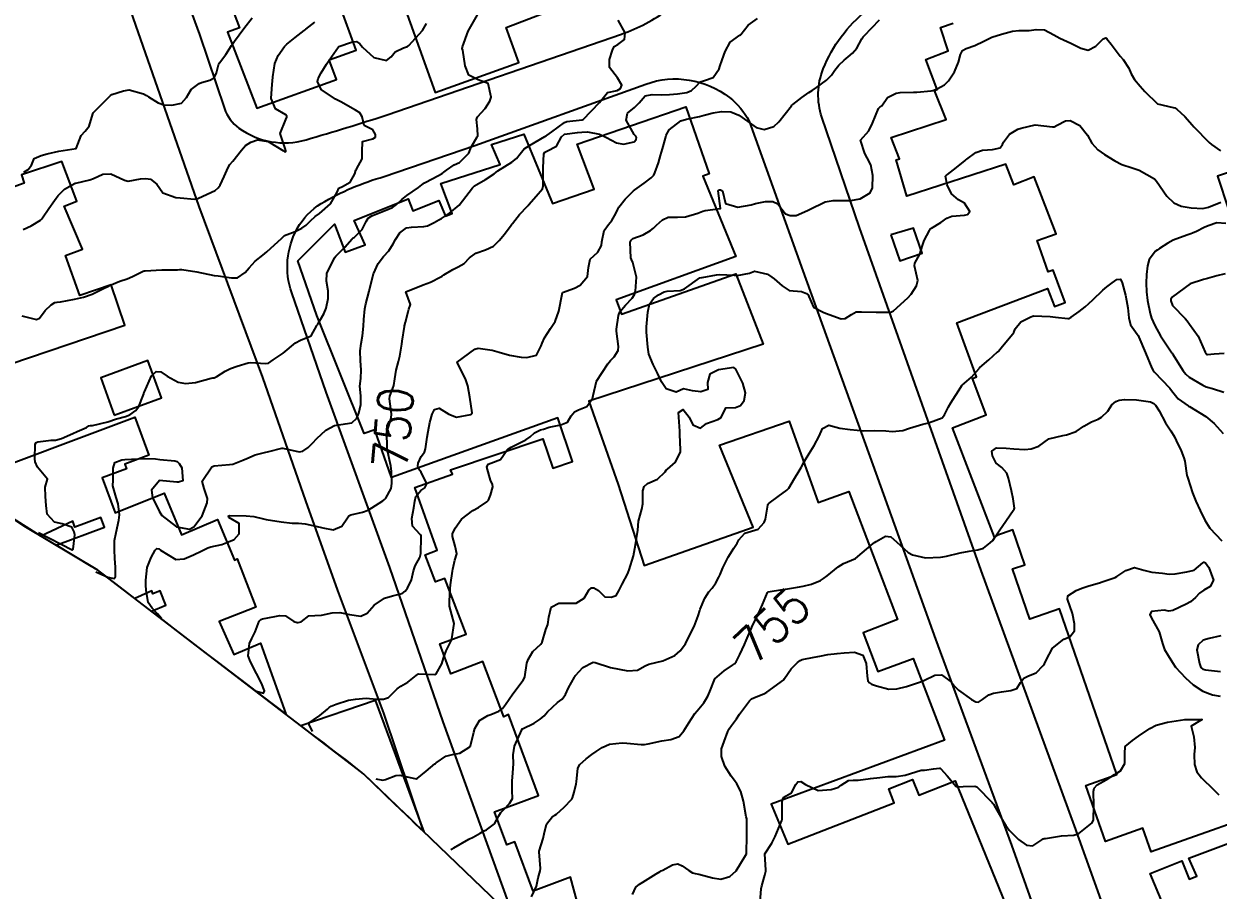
# Model space of a CAD drawing. Header units: metres. Extents: x 298520 to 308411, y 7433745 to 7450750.
# Drawn here: x 303665.5 to 303802.6, y 7440043.9 to 7440143.3 of the extents above; entities that cross this region are included whole.
import ezdxf
from ezdxf.enums import TextEntityAlignment as Align

# ---------------------------------------------------------------- set-up
doc = ezdxf.new("R2010")
doc.units = ezdxf.units.M
doc.header["$LTSCALE"] = 10
for name, color, linetype in [('Area', 45, 'Continuous'), ('Cotas', 45, 'Continuous'), ('Curvas de Nivel 1m', 11, 'Continuous'), ('Curvas de Nivel 5m', 15, 'Continuous'), ('Edificações', 30, 'Continuous'), ('Vias Primárias', 230, 'Continuous')]:
    doc.layers.add(name, color=color, linetype=linetype)
doc.styles.add('Style-STANDARD', font='STANDARD.shx')

msp = doc.modelspace()

# ---------------------------------------------------------------- linework, layer by layer
at = {"layer": 'Area'}
msp.add_polyline3d([(303721.03, 7440041.38, 755.01), (303705.44, 7440056.32, 752.7), (303704.31, 7440057.42, 752.53), (303673.99, 7440080.63, 754.35), (303665.55, 7440085.68, 753.16), (303655.43, 7440092.44, 754.79)], dxfattribs=at)
at = {"layer": 'Curvas de Nivel 1m', "flags": 128}
for points, elevation in [([(303667.2, 7440084.94), (303671.05, 7440082.96), (303671.07, 7440082.95), (303671.09, 7440082.96), (303671.18, 7440083.02), (303671.35, 7440084.67), (303671.29, 7440085.02), (303671.01, 7440085.57), (303669.9, 7440085.93), (303669.01, 7440086.14), (303668.17, 7440087.06), (303668.05, 7440088.05), (303667.99, 7440089.06), (303667.96, 7440090.16), (303668.23, 7440091.06), (303667.09, 7440092.44), (303666.82, 7440093.07), (303666.77, 7440093.41), (303666.81, 7440095.07), (303666.92, 7440095.27), (303667.13, 7440095.35), (303668.64, 7440095.54), (303669.13, 7440095.54), (303669.81, 7440095.72), (303671.14, 7440096.32), (303671.63, 7440096.52), (303672.68, 7440097), (303672.97, 7440097.18), (303673.15, 7440097.22), (303673.39, 7440097.24), (303675.15, 7440097.63), (303676.14, 7440097.97), (303677.16, 7440098.26), (303677.66, 7440098.44), (303678.37, 7440098.94), (303678.69, 7440099.41), (303679.19, 7440100.67), (303679.26, 7440100.86), (303679.29, 7440100.93), (303679.35, 7440101.08), (303680.16, 7440102.92), (303680.7, 7440103.43), (303681.22, 7440103.37), (303681.96, 7440102.89), (303683.21, 7440102.21), (303684.05, 7440102.03), (303685.21, 7440102.14), (303687.02, 7440102.64), (303687.21, 7440102.68), (303687.35, 7440102.69), (303687.65, 7440102.83), (303688.6, 7440103.44), (303689.23, 7440103.77), (303689.99, 7440104.04), (303691.24, 7440104.42), (303691.57, 7440104.45), (303693.24, 7440104.32), (303693.6, 7440104.39), (303694.12, 7440104.75), (303694.8, 7440105.2), (303695.25, 7440105.51), (303696.7, 7440106.72), (303697.27, 7440107), (303698.47, 7440107.5), (303699.13, 7440108.69), (303699.19, 7440108.79), (303699.29, 7440108.93), (303699.94, 7440110.05), (303700.2, 7440110.68), (303700.45, 7440111.8), (303700.45, 7440112.67), (303700.24, 7440113.79), (303700.28, 7440114.68), (303701.16, 7440116.45), (303701.32, 7440116.66), (303701.38, 7440116.73), (303702.34, 7440117.7), (303703.18, 7440118.64), (303703.3, 7440118.74), (303703.41, 7440118.81), (303704.34, 7440119.71), (303704.81, 7440120.63), (303705.03, 7440121.03), (303705.44, 7440121.3), (303706.59, 7440121.75), (303707.45, 7440122.08), (303707.8, 7440122.23), (303708.27, 7440122.58), (303708.87, 7440123.16), (303709.46, 7440123.6), (303710.81, 7440124.55), (303711.17, 7440124.85), (303711.48, 7440125.08), (303712.44, 7440125.58), (303713.5, 7440126.15), (303713.72, 7440126.29), (303714.02, 7440126.51), (303714.89, 7440127.12), (303715.51, 7440127.42), (303716.59, 7440128.48), (303716.85, 7440129.16), (303717.55, 7440130.35), (303717.6, 7440130.42), (303717.61, 7440130.47), (303717.56, 7440131.28), (303717.45, 7440132.35), (303717.48, 7440132.47), (303717.57, 7440132.64), (303718.45, 7440133.6), (303719, 7440134.46), (303719.15, 7440134.91), (303718.79, 7440136.46), (303717.63, 7440136.87), (303716.56, 7440137.41), (303716.17, 7440138.49), (303715.88, 7440140.29), (303715.83, 7440140.5), (303715.85, 7440140.67), (303716.51, 7440142.49), (303717.57, 7440144.33)], 748), ([(303665.29, 7440109.81), (303666.96, 7440109.4), (303667.29, 7440109.55), (303667.95, 7440110.42), (303668.63, 7440111.06), (303669.05, 7440111.32), (303669.32, 7440111.39), (303669.7, 7440111.43), (303671.32, 7440111.73), (303672.37, 7440111.96), (303673.33, 7440112.3), (303674.74, 7440112.98), (303675.13, 7440113.18), (303675.34, 7440113.28), (303676.53, 7440113.78), (303677.35, 7440114.07), (303677.98, 7440114.32), (303679.21, 7440114.93), (303679.31, 7440114.98), (303679.36, 7440114.99), (303679.42, 7440114.99), (303681.36, 7440115.1), (303683.15, 7440115.1), (303683.37, 7440115.11), (303683.62, 7440115.13), (303685.36, 7440114.85), (303687.36, 7440114.45), (303687.79, 7440114.39), (303689.35, 7440114.15), (303690.01, 7440114.15), (303690.9, 7440114.79), (303691.37, 7440115.33), (303692.07, 7440116.08), (303692.92, 7440116.76), (303693.18, 7440116.96), (303693.39, 7440117.14), (303695.12, 7440118.73), (303695.26, 7440118.88), (303695.41, 7440119.01), (303696.64, 7440119.5), (303697.42, 7440119.85), (303697.9, 7440120.23), (303698.39, 7440120.7), (303698.95, 7440121.19), (303699.44, 7440121.56), (303700.71, 7440122.67), (303701.47, 7440124), (303701.67, 7440124.46), (303702.09, 7440124.65), (303702.97, 7440125.16), (303703.5, 7440126.12), (303703.61, 7440126.53), (303703.67, 7440126.64), (303704.33, 7440127.82), (303704.34, 7440128.63), (303704.37, 7440129.8), (303705.55, 7440130.12), (303705.85, 7440130.31), (303705.88, 7440130.61), (303705.56, 7440131.16), (303704.56, 7440131.63), (303704.34, 7440132.63), (303704.06, 7440133.11), (303703.58, 7440133.41), (303701.88, 7440134.37), (303701.59, 7440134.53), (303701.5, 7440134.57), (303701.27, 7440134.66), (303699.61, 7440135.79), (303699.19, 7440136.69), (303699.27, 7440137.05), (303699.63, 7440137.69), (303700.24, 7440138.68), (303700.8, 7440139.52), (303701.62, 7440140.66), (303701.67, 7440140.7), (303703.1, 7440141.23), (303703.68, 7440141.29), (303704.07, 7440141.03), (303704.38, 7440140.63), (303705.66, 7440139.46), (303707.13, 7440139.12), (303707.66, 7440139.52), (303708.13, 7440140.12), (303709.08, 7440140.58), (303709.53, 7440140.72), (303709.68, 7440140.82), (303711.24, 7440142.55), (303711.7, 7440143.34)], 747), ([(303665.41, 7440119.71), (303666.35, 7440120.15), (303667.43, 7440120.78), (303667.57, 7440120.93), (303667.66, 7440121.07), (303668.38, 7440122.12), (303669.02, 7440123.05), (303669.2, 7440123.31), (303669.46, 7440123.63), (303670.18, 7440124.33), (303671.39, 7440125.02), (303671.48, 7440125.05), (303673.08, 7440125.41), (303673.49, 7440125.56), (303674.56, 7440126.05), (303675.49, 7440126.12), (303677.07, 7440125.38), (303677.49, 7440125.27), (303678.88, 7440125.54), (303679.49, 7440125.58), (303680.04, 7440125.48), (303680.76, 7440124.91), (303681.47, 7440123.92), (303682.94, 7440123.4), (303683.46, 7440123.35), (303685.11, 7440123.2), (303685.46, 7440123.28), (303686.54, 7440123.77), (303687.47, 7440124.2), (303687.81, 7440124.49), (303688.03, 7440124.82), (303688.51, 7440125.8), (303688.96, 7440126.82), (303689.16, 7440127.16), (303689.51, 7440127.56), (303690.49, 7440128.8), (303690.96, 7440129.36), (303691.54, 7440129.75), (303692.32, 7440129.99), (303693.54, 7440129.82), (303695.32, 7440128.73), (303695.44, 7440128.65), (303695.52, 7440128.63), (303695.58, 7440128.67), (303695.59, 7440128.73), (303695.53, 7440128.9), (303694.94, 7440130.74), (303695.57, 7440132.34), (303695.7, 7440132.6), (303695.68, 7440132.73), (303695.57, 7440132.86), (303694.4, 7440133.56), (303693.89, 7440134.76), (303693.99, 7440136.38), (303694.05, 7440136.75), (303694.09, 7440137.22), (303694.31, 7440138.75), (303694.71, 7440139.69), (303695.43, 7440140.73), (303695.68, 7440140.98), (303696.66, 7440141.75), (303697.69, 7440142.56), (303697.78, 7440142.63), (303697.88, 7440142.71), (303698.91, 7440143.49)], 746), ([(303673.77, 7440080.44), (303675.16, 7440079.81), (303675.87, 7440079.68), (303676.03, 7440079.88), (303676.04, 7440080.96), (303675.96, 7440081.96), (303675.9, 7440082.97), (303675.92, 7440084.03), (303676.09, 7440084.96), (303676.42, 7440086.36), (303676.48, 7440086.96), (303676.33, 7440088.25), (303676.11, 7440088.96), (303675.73, 7440090.3), (303675.76, 7440090.96), (303675.74, 7440092.31), (303675.95, 7440092.96), (303676.75, 7440093.3), (303677.1, 7440093.34), (303678.64, 7440093.4), (303679.1, 7440093.43), (303680.63, 7440093.38), (303681.1, 7440093.34), (303682.82, 7440093.16), (303683.1, 7440093.09), (303683.35, 7440092.88), (303683.62, 7440092.35), (303683.76, 7440090.87), (303683.24, 7440090.71), (303683.07, 7440090.72), (303681.07, 7440090.9), (303680.15, 7440089.82), (303680.28, 7440088.91), (303680.55, 7440088.42), (303681.03, 7440087.41), (303681.35, 7440086.9), (303683.01, 7440085.61), (303684.53, 7440085.34), (303685.01, 7440085.59), (303685.99, 7440086.85), (303686.56, 7440088.36), (303686.59, 7440088.84), (303686.2, 7440089.98), (303685.97, 7440090.85), (303687.09, 7440092.47), (303687.34, 7440092.58), (303689.09, 7440092.74), (303689.49, 7440092.8), (303690.63, 7440093.26), (303691.1, 7440093.44), (303692.04, 7440093.84), (303693.11, 7440094.13), (303693.64, 7440094.23), (303695.12, 7440094.62), (303695.24, 7440094.62), (303697.12, 7440094.22), (303697.54, 7440094.28), (303698.15, 7440094.7), (303698.64, 7440095.18), (303699.13, 7440095.74), (303700.15, 7440096.67), (303701.15, 7440097.21), (303702.38, 7440097.42), (303703.15, 7440097.54), (303703.72, 7440098.07), (303703.94, 7440098.63), (303704.19, 7440099.62), (303704.17, 7440100.63), (303704.08, 7440101.75), (303704.17, 7440102.63), (303704.22, 7440103.63), (303704.16, 7440104.63), (303704.11, 7440105.78), (303704.22, 7440106.63), (303704.39, 7440107.51), (303704.49, 7440108.63), (303704.53, 7440109.39), (303704.63, 7440110.63), (303704.74, 7440111.2), (303705.12, 7440112.62), (303705.17, 7440112.79), (303705.34, 7440113.46), (303705.65, 7440114.62), (303706.16, 7440115.82), (303706.8, 7440116.6), (303707.39, 7440117.26), (303707.91, 7440118.07), (303708.16, 7440118.58), (303708.65, 7440119.34), (303709.42, 7440119.89), (303709.98, 7440120), (303711.43, 7440120.05), (303711.82, 7440120.14), (303712.61, 7440120.53), (303713.15, 7440120.81), (303713.44, 7440120.97), (303714.35, 7440121.6), (303715.45, 7440122.5), (303716.99, 7440124.48), (303717.23, 7440124.72), (303717.48, 7440124.89), (303718.48, 7440125.47), (303719.5, 7440126.11), (303719.69, 7440126.26), (303719.92, 7440126.44), (303721.51, 7440127.44), (303722.06, 7440127.87), (303722.45, 7440128.41), (303722.94, 7440128.99), (303723.54, 7440129.35), (303724.2, 7440129.74), (303725.3, 7440130.38), (303725.45, 7440130.48), (303725.55, 7440130.55), (303726.1, 7440130.92), (303727.57, 7440131.99), (303727.82, 7440132.1), (303729.57, 7440132.3), (303729.68, 7440132.33), (303731.59, 7440134.3), (303732.49, 7440135.42), (303733.61, 7440135.66), (303734, 7440135.89), (303734.12, 7440136.28), (303733.63, 7440137.12), (303732.71, 7440138.29), (303732.72, 7440139.23), (303733.08, 7440140.29), (303733.26, 7440140.7), (303733.68, 7440140.96), (303734.44, 7440141.52), (303734.51, 7440142.27), (303733.71, 7440143.74)], 749), ([(303692.19, 7440066.72), (303693.01, 7440066.52), (303693.14, 7440066.76), (303692.8, 7440067.64), (303692.22, 7440068.77), (303691.5, 7440070.1), (303691.27, 7440070.78), (303691.42, 7440072.2), (303691.69, 7440072.77), (303692.07, 7440073.56), (303692.53, 7440074.76), (303692.69, 7440074.95), (303692.89, 7440075.03), (303694.31, 7440075.32), (303694.89, 7440075.41), (303695.53, 7440075.37), (303696.48, 7440074.72), (303696.88, 7440074.6), (303696.99, 7440074.6), (303697.34, 7440074.71), (303698.2, 7440075.39), (303698.89, 7440075.44), (303699.67, 7440075.45), (303700.89, 7440075.73), (303701.76, 7440075.78), (303702.89, 7440075.55), (303704.18, 7440075.34), (303704.89, 7440075.68), (303705.7, 7440076.61), (303706.91, 7440077.4), (303707.83, 7440077.67), (303708.92, 7440077.93), (303709.28, 7440078.2), (303709.54, 7440078.56), (303709.98, 7440079.51), (303710.23, 7440080.56), (303710.41, 7440081.11), (303710.97, 7440082.06), (303711.07, 7440082.55), (303711.11, 7440084.44), (303711.11, 7440084.55), (303711.09, 7440084.63), (303711, 7440084.71), (303710.12, 7440085.66), (303710.04, 7440086.55), (303710.27, 7440087.78), (303710.37, 7440088.55), (303710.5, 7440089.09), (303711.06, 7440089.75), (303711.51, 7440090.09), (303711.75, 7440090.53), (303711.09, 7440091.86), (303710.81, 7440092.27), (303710.72, 7440092.55), (303710.75, 7440092.9), (303711.11, 7440093.67), (303711.47, 7440094.18), (303711.6, 7440094.54), (303711.79, 7440095.88), (303711.9, 7440096.53), (303712.11, 7440097.57), (303712.38, 7440098.53), (303712.64, 7440099.06), (303713.17, 7440099.21), (303714.28, 7440098.51), (303715.16, 7440098.19), (303716.8, 7440098.48), (303716.95, 7440098.69), (303716.71, 7440100.48), (303716.48, 7440101.76), (303716.25, 7440102.48), (303715.24, 7440104.5), (303717.26, 7440105.98), (303717.64, 7440106.08), (303719.25, 7440105.87), (303720.06, 7440105.63), (303721.25, 7440105.28), (303722.57, 7440105.08), (303723.24, 7440105.01), (303724.36, 7440105.28), (303724.88, 7440106.38), (303724.98, 7440106.67), (303725.27, 7440107.3), (303725.95, 7440108.37), (303726.49, 7440109.17), (303726.91, 7440110.36), (303727.28, 7440112.29), (303727.29, 7440112.35), (303727.33, 7440112.47), (303728.71, 7440112.97), (303729.34, 7440113.33), (303730.2, 7440114.32), (303730.32, 7440115.36), (303730.51, 7440116.31), (303731.39, 7440117.13), (303731.82, 7440117.87), (303731.84, 7440118.3), (303732.12, 7440119.59), (303732.61, 7440120.29), (303732.98, 7440120.74), (303733.45, 7440121.56), (303733.68, 7440122.05), (303733.81, 7440122.28), (303734.52, 7440123.21), (303735.47, 7440124.15), (303735.61, 7440124.26), (303736.68, 7440125.05), (303737.49, 7440125.65), (303737.79, 7440125.94), (303737.94, 7440126.23), (303738.36, 7440127.38), (303738.59, 7440128.22), (303738.79, 7440128.96), (303739.13, 7440130.21), (303739.22, 7440130.55), (303739.56, 7440131.15), (303740.92, 7440132.19), (303741.57, 7440132.38), (303743.06, 7440132.68), (303743.58, 7440132.83), (303744.62, 7440133.11), (303745.58, 7440133.25), (303746.66, 7440133.2), (303747.58, 7440132.84), (303748.59, 7440132.1), (303749.57, 7440131.42), (303750.46, 7440131.19), (303751.57, 7440131.54), (303752.15, 7440132.06), (303753.59, 7440133.9), (303753.66, 7440133.97), (303753.77, 7440134.04), (303754.79, 7440134.85), (303755.61, 7440135.44), (303755.96, 7440135.67), (303756.49, 7440136.01), (303757.63, 7440136.84), (303758.19, 7440137.43), (303758.58, 7440137.98), (303759.05, 7440138.58), (303759.65, 7440139.13), (303760.11, 7440139.52), (303760.61, 7440139.96), (303761.11, 7440140.52), (303761.69, 7440141.6), (303761.82, 7440141.82), (303761.95, 7440141.95), (303763.71, 7440143.79)], 751), ([(303698.62, 7440062.1), (303698.26, 7440062.93), (303698.3, 7440063.14), (303698.74, 7440063.45), (303699.49, 7440063.94), (303700.36, 7440064.67), (303700.56, 7440064.87), (303700.77, 7440065), (303701.34, 7440065.24), (303702.77, 7440065.7), (303703.58, 7440065.83), (303704.78, 7440065.94), (303705.99, 7440065.81), (303706.78, 7440065.81), (303707.34, 7440066.02), (303707.92, 7440066.58), (303708.34, 7440067.02), (303708.79, 7440067.3), (303709.59, 7440067.77), (303710.55, 7440068.55), (303710.68, 7440068.67), (303710.81, 7440068.73), (303712.68, 7440068.65), (303712.81, 7440068.72), (303713.47, 7440069.86), (303713.67, 7440070.51), (303713.97, 7440071.38), (303714.55, 7440072.5), (303714.62, 7440072.74), (303714.88, 7440074.5), (303714.36, 7440076.51), (303714.34, 7440077.08), (303714.44, 7440078.5), (303714.48, 7440078.95), (303714.71, 7440080.5), (303714.73, 7440080.72), (303714.97, 7440081.79), (303715.18, 7440082.5), (303714.99, 7440083.38), (303714.7, 7440084.5), (303714.72, 7440084.79), (303715.01, 7440085.46), (303715.75, 7440086.49), (303717.03, 7440087.46), (303717.67, 7440087.83), (303718.65, 7440088.45), (303718.83, 7440088.67), (303719.05, 7440089.24), (303719.32, 7440090.2), (303719.29, 7440090.45), (303719.08, 7440090.95), (303718.63, 7440092.45), (303718.78, 7440092.77), (303719.1, 7440092.91), (303720.21, 7440093.33), (303720.99, 7440094.43), (303721.06, 7440094.49), (303721.12, 7440094.53), (303721.45, 7440094.75), (303723.13, 7440095.58), (303723.62, 7440095.91), (303724.11, 7440096.39), (303724.81, 7440096.72), (303725.15, 7440096.82), (303725.81, 7440097.03), (303727.15, 7440097.29), (303727.91, 7440097.59), (303728.31, 7440098.34), (303728.7, 7440098.81), (303729.17, 7440099.01), (303730.11, 7440099.39), (303730.76, 7440100.31), (303730.85, 7440100.66), (303731.21, 7440102.31), (303732.52, 7440104.29), (303732.84, 7440104.68), (303733.25, 7440105.09), (303733.7, 7440105.83), (303733.74, 7440106.28), (303733.53, 7440108.03), (303733.53, 7440108.28), (303733.74, 7440109.84), (303733.91, 7440110.27), (303734.55, 7440111.04), (303735.33, 7440111.84), (303735.59, 7440112.26), (303735.72, 7440112.64), (303735.82, 7440114.25), (303735.38, 7440115.93), (303735.24, 7440116.26), (303735.18, 7440116.47), (303735.11, 7440118.26), (303735.19, 7440118.48), (303735.41, 7440118.67), (303736.57, 7440119.09), (303737.42, 7440119.59), (303737.77, 7440119.88), (303738.1, 7440120.22), (303738.82, 7440120.84), (303739.44, 7440121.12), (303740.51, 7440121.13), (303741.44, 7440121.17), (303742.85, 7440121.58), (303743.45, 7440121.83), (303743.7, 7440121.91), (303745.45, 7440122.14), (303745.19, 7440124.14), (303745.36, 7440124.25), (303745.47, 7440124.25), (303745.7, 7440124.14), (303746.02, 7440122.69), (303747.45, 7440122.29), (303748.99, 7440122.56), (303749.46, 7440122.68), (303750.61, 7440122.93), (303751.46, 7440122.91), (303752.05, 7440122.66), (303752.49, 7440122.05), (303752.92, 7440121.52), (303753.45, 7440121.32), (303754.16, 7440121.32), (303755.45, 7440121.88), (303755.68, 7440122.02), (303757.46, 7440122.88), (303758.4, 7440123.04), (303759.46, 7440123.04), (303760.39, 7440123.04), (303761.47, 7440123.22), (303762.65, 7440123.93), (303762.92, 7440124.49), (303762.93, 7440125.93), (303762.71, 7440127.12), (303762.3, 7440127.94), (303762.03, 7440128.44), (303761.54, 7440129.95), (303762.47, 7440131.02), (303762.91, 7440131.93), (303763.59, 7440133.6), (303763.75, 7440133.76), (303763.98, 7440133.92), (303764.64, 7440134.87), (303765.61, 7440135.34), (303766.07, 7440135.44), (303767.62, 7440135.49), (303767.99, 7440135.49), (303769.62, 7440135.62), (303769.81, 7440135.66), (303770.32, 7440135.84), (303771.16, 7440136.3), (303771.63, 7440136.76), (303772.32, 7440137.82), (303772.76, 7440138.92), (303772.99, 7440139.81), (303773.23, 7440140.25), (303773.67, 7440140.5), (303774.63, 7440140.84), (303775.69, 7440141.34), (303775.97, 7440141.49), (303776.6, 7440141.77), (303777.7, 7440142.13), (303778.97, 7440142.47), (303779.7, 7440142.54), (303780.88, 7440142.54), (303781.7, 7440142.65), (303782.63, 7440142.62), (303783.7, 7440142.05), (303784.42, 7440141.67), (303785.68, 7440141.1), (303786.81, 7440140.51), (303787.67, 7440140.28), (303788.55, 7440140.75), (303789.38, 7440141.61), (303789.69, 7440141.72), (303789.76, 7440141.68), (303789.81, 7440141.61), (303790.29, 7440141), (303791.32, 7440139.59), (303791.66, 7440139.21), (303792.31, 7440138.24), (303792.6, 7440137.58), (303792.98, 7440136.91), (303793.63, 7440136.15), (303794.15, 7440135.55), (303795.6, 7440134.14), (303797.41, 7440133.7), (303797.6, 7440133.67), (303797.82, 7440133.52), (303798.76, 7440132.68), (303799.58, 7440131.73), (303799.78, 7440131.49), (303801.55, 7440129.71), (303801.81, 7440129.47), (303802.83, 7440128.75)], 752), ([(303705.91, 7440056.67), (303706.72, 7440056.53), (303707.03, 7440056.59), (303708.19, 7440057.05), (303708.67, 7440057.1), (303710.53, 7440056.69), (303710.66, 7440056.7), (303711.69, 7440057.55), (303712.68, 7440058.39), (303712.75, 7440058.45), (303712.84, 7440058.52), (303713.93, 7440059.27), (303714.7, 7440059.48), (303715.54, 7440059.64), (303716.71, 7440060.35), (303716.75, 7440060.43), (303716.76, 7440060.47), (303717.15, 7440062.04), (303717.26, 7440062.46), (303717.81, 7440063.39), (303718.76, 7440063.96), (303719.12, 7440064.08), (303720.03, 7440064.44), (303720.45, 7440064.75), (303720.77, 7440065.19), (303721.63, 7440066.42), (303722.8, 7440068.01), (303722.95, 7440068.25), (303723, 7440068.4), (303723.25, 7440069.97), (303723.38, 7440070.39), (303723.93, 7440071.3), (303724.85, 7440072.13), (303724.98, 7440072.38), (303725.42, 7440073.83), (303725.64, 7440074.37), (303725.77, 7440075.24), (303726.02, 7440076.36), (303726.91, 7440076.84), (303728.4, 7440076.84), (303728.91, 7440076.85), (303729.82, 7440077.42), (303730.35, 7440078.32), (303730.66, 7440078.58), (303730.93, 7440078.61), (303731.47, 7440078.3), (303732.17, 7440077.55), (303732.92, 7440077.51), (303733.47, 7440077.72), (303733.8, 7440078.27), (303734.19, 7440079.01), (303734.81, 7440080.26), (303734.85, 7440080.36), (303734.96, 7440080.65), (303735.47, 7440082.25), (303735.71, 7440083.53), (303735.83, 7440084.25), (303735.97, 7440085.2), (303736.05, 7440086.24), (303736.42, 7440087.63), (303736.56, 7440088.24), (303736.54, 7440089.71), (303736.68, 7440090.24), (303737.08, 7440090.55), (303738.24, 7440091.06), (303739.09, 7440091.91), (303739.21, 7440092.09), (303739.37, 7440092.21), (303740.3, 7440093), (303740.86, 7440094.19), (303740.88, 7440094.43), (303740.78, 7440096.19), (303740.78, 7440096.56), (303740.69, 7440098.19), (303740.65, 7440098.71), (303741.18, 7440099.06), (303741.85, 7440098.18), (303742.28, 7440097.3), (303743.15, 7440096.91), (303743.87, 7440097.44), (303745.16, 7440097.92), (303745.52, 7440098.13), (303746.06, 7440099.25), (303747.18, 7440099.28), (303747.76, 7440099.52), (303748.19, 7440100.1), (303748.31, 7440100.99), (303748.02, 7440102.1), (303747.23, 7440103.7), (303746.99, 7440103.87), (303745.23, 7440103.62), (303744.25, 7440103.12), (303743.97, 7440102.15), (303744.01, 7440101.34), (303743.2, 7440101.09), (303742.25, 7440101.22), (303741.21, 7440101.44), (303740.36, 7440101.04), (303739.21, 7440101.45), (303738.7, 7440102.22), (303738.23, 7440103.22), (303737.72, 7440104.23), (303737.25, 7440105.41), (303737.11, 7440106.23), (303736.97, 7440107.92), (303736.96, 7440108.23), (303736.97, 7440108.55), (303737.11, 7440110.23), (303737.32, 7440111.14), (303737.78, 7440111.78), (303738.35, 7440112.22), (303738.99, 7440112.56), (303739.34, 7440112.63), (303740.82, 7440112.71), (303741.34, 7440112.9), (303743.09, 7440114.16), (303743.3, 7440114.21), (303743.35, 7440114.22), (303745.01, 7440114.5), (303745.36, 7440114.54), (303747.01, 7440114.46), (303747.36, 7440114.43), (303748.77, 7440114.69), (303749.37, 7440114.94), (303750.85, 7440114.59), (303751.36, 7440114.25), (303751.6, 7440114.07), (303752.54, 7440113.25), (303753.34, 7440112.72), (303754.76, 7440112.61), (303755.34, 7440112.37), (303755.52, 7440112.2), (303755.6, 7440112.02), (303756.13, 7440110.82), (303757.31, 7440110.18), (303757.93, 7440109.98), (303759.31, 7440109.48), (303759.77, 7440109.5), (303760.48, 7440109.96), (303761.02, 7440110.25), (303761.32, 7440110.27), (303761.64, 7440110.27), (303763.32, 7440110.21), (303764.99, 7440110.23), (303765.32, 7440110.37), (303766.96, 7440111.88), (303767.34, 7440112.31), (303767.97, 7440113.24), (303768.12, 7440113.86), (303767.71, 7440115.53), (303767.75, 7440115.87), (303768.35, 7440116.9), (303768.63, 7440117.86), (303768.83, 7440118.44), (303769.43, 7440119.6), (303769.53, 7440119.75), (303769.69, 7440119.85), (303770.75, 7440120.52), (303771.44, 7440121.02), (303772.01, 7440121.26), (303773.45, 7440121.35), (303773.81, 7440121.43), (303774.08, 7440121.79), (303773.46, 7440122.73), (303772.79, 7440123.13), (303771.96, 7440123.82), (303771.49, 7440124.83), (303771.28, 7440125.83), (303771.38, 7440125.96), (303771.51, 7440126.04), (303772.54, 7440126.84), (303773.52, 7440127.63), (303773.62, 7440127.7), (303773.74, 7440127.8), (303774.77, 7440128.54), (303775.53, 7440128.8), (303776.67, 7440128.9), (303777.54, 7440129.07), (303777.81, 7440129.48), (303777.94, 7440129.75), (303778.63, 7440130.67), (303779.57, 7440131.23), (303779.96, 7440131.34), (303781.57, 7440131.71), (303783.57, 7440131.48), (303783.75, 7440131.5), (303784.1, 7440131.67), (303785.06, 7440132.18), (303785.58, 7440132.22), (303786.7, 7440131.65), (303787.56, 7440130.53), (303788.07, 7440129.63), (303788.78, 7440128.87), (303789.53, 7440128.33), (303790.7, 7440127.6), (303791.52, 7440127.17), (303792.72, 7440126.78), (303793.51, 7440126.51), (303795.28, 7440125.54), (303795.5, 7440125.28), (303796.68, 7440123.53), (303797.47, 7440122.78), (303798.34, 7440122.39), (303799.46, 7440122.19), (303800.81, 7440122.13), (303801.46, 7440122.28), (303802.89, 7440122.87)], 753), ([(303803.44, 7440120.41), (303802.41, 7440120.49), (303801.43, 7440120.14), (303800.97, 7440119.94), (303800.07, 7440119.48), (303799.63, 7440119.28), (303799.42, 7440119.2), (303798.98, 7440119.05), (303797.41, 7440118.48), (303796.78, 7440118.16), (303795.84, 7440117.54), (303795.59, 7440117.35), (303795.4, 7440117.21), (303794.66, 7440116.28), (303794.47, 7440115.55), (303794.35, 7440114.57), (303794.31, 7440113.55), (303794.35, 7440112.55), (303794.46, 7440111.55), (303794.77, 7440110.09), (303794.93, 7440109.54), (303795.29, 7440108.7), (303795.97, 7440107.53), (303797.26, 7440105.57), (303797.28, 7440105.54), (303797.29, 7440105.52), (303797.35, 7440105.43), (303798.57, 7440103.5), (303798.85, 7440103.12), (303799.23, 7440102.76), (303800.82, 7440101.87), (303801.21, 7440101.67), (303801.36, 7440101.61), (303801.93, 7440101.46), (303803.21, 7440101.06)], 753), ([(303803.37, 7440114.64), (303802.44, 7440114.38), (303801.36, 7440114.09), (303800.88, 7440113.96), (303799.35, 7440113.49), (303797.34, 7440111.99), (303797.14, 7440111.71), (303797.14, 7440111.52), (303797.33, 7440110.99), (303798.8, 7440109.5), (303799.03, 7440109.23), (303799.3, 7440108.85), (303800.28, 7440107.48), (303801.09, 7440105.65), (303801.19, 7440105.47), (303801.26, 7440105.39), (303801.36, 7440105.37), (303802.12, 7440105.46), (303803.26, 7440105.54)], 752), ([(303714.51, 7440048.56), (303714.57, 7440048.61), (303714.86, 7440048.78), (303716.59, 7440049.75), (303717.06, 7440050), (303717.87, 7440050.46), (303718.35, 7440050.7), (303718.6, 7440050.81), (303719.53, 7440051.52), (303720.03, 7440052.44), (303720.25, 7440052.8), (303720.62, 7440053.2), (303721.23, 7440053.83), (303721.59, 7440054.42), (303721.56, 7440055.33), (303721.55, 7440056.42), (303721.64, 7440057.38), (303721.69, 7440058.41), (303721.67, 7440059.44), (303721.82, 7440060.41), (303722.65, 7440062.32), (303722.69, 7440062.4), (303722.71, 7440062.42), (303722.73, 7440062.43), (303724.06, 7440063.07), (303724.75, 7440063.52), (303725.21, 7440063.92), (303725.61, 7440064.37), (303726.77, 7440065.44), (303727.29, 7440065.83), (303727.67, 7440066.34), (303728.02, 7440067.11), (303728.69, 7440068.33), (303728.73, 7440068.4), (303728.81, 7440068.52), (303729.67, 7440069.47), (303730.83, 7440070.08), (303731.09, 7440070.04), (303732.82, 7440069.47), (303733.83, 7440069.26), (303734.82, 7440069.07), (303735.92, 7440069.14), (303736.82, 7440069.63), (303737.23, 7440069.82), (303738.83, 7440070.21), (303740.2, 7440070.83), (303740.84, 7440071.35), (303741.45, 7440072.18), (303741.92, 7440073.12), (303742.42, 7440074.17), (303742.9, 7440075.37), (303743.08, 7440075.98), (303743.14, 7440076.16), (303743.65, 7440077.42), (303744.13, 7440078.15), (303744.5, 7440078.57), (303744.94, 7440079.16), (303745.27, 7440079.81), (303745.41, 7440080.13), (303745.74, 7440080.91), (303746.32, 7440082.12), (303746.98, 7440083.14), (303747.37, 7440083.73), (303747.58, 7440084.1), (303748.24, 7440084.86), (303749.01, 7440085.11), (303749.77, 7440085.33), (303750.48, 7440086.08), (303750.63, 7440086.47), (303750.88, 7440088.07), (303750.92, 7440088.2), (303751.05, 7440088.33), (303752.06, 7440089.06), (303753.07, 7440089.79), (303753.2, 7440089.91), (303753.29, 7440090.04), (303753.97, 7440091.14), (303754.48, 7440092.03), (303754.7, 7440092.42), (303755.1, 7440093.12), (303755.64, 7440094.01), (303756.22, 7440094.91), (303756.79, 7440096), (303757.15, 7440096.87), (303757.88, 7440097.26), (303759.15, 7440096.92), (303760.34, 7440096.77), (303761.15, 7440096.68), (303761.82, 7440096.61), (303763.15, 7440096.66), (303764.44, 7440096.62), (303765.15, 7440096.54), (303766.38, 7440096.65), (303767.15, 7440096.92), (303768.69, 7440097.39), (303769.16, 7440097.48), (303769.45, 7440097.56), (303770.16, 7440097.84), (303770.88, 7440098.12), (303771.17, 7440098.43), (303771.64, 7440099.37), (303771.88, 7440099.82), (303773.04, 7440101.63), (303773.15, 7440101.8), (303773.21, 7440101.87), (303774.25, 7440102.77), (303775.16, 7440103.78), (303775.19, 7440103.82), (303775.23, 7440103.87), (303776.25, 7440104.77), (303777.26, 7440105.66), (303777.31, 7440105.71), (303777.36, 7440105.76), (303777.82, 7440106.31), (303779, 7440107.73), (303779.11, 7440107.91), (303779.29, 7440108.32), (303779.91, 7440109.12), (303781.08, 7440109.71), (303781.26, 7440109.76), (303781.31, 7440109.78), (303781.39, 7440109.79), (303783.31, 7440109.74), (303783.92, 7440109.67), (303785.31, 7440109.51), (303785.44, 7440109.52), (303785.69, 7440109.66), (303786.64, 7440110.32), (303787.32, 7440110.83), (303787.75, 7440111.21), (303788.18, 7440111.63), (303789.34, 7440112.76), (303789.81, 7440113.15), (303790.42, 7440113.6), (303790.96, 7440113.99), (303791.36, 7440114.01), (303791.57, 7440113.59), (303791.93, 7440112.18), (303792.04, 7440111.58), (303792.19, 7440110.71), (303792.33, 7440109.57), (303792.5, 7440108.78), (303793.28, 7440107.71), (303793.38, 7440107.56), (303793.48, 7440107.36), (303794.25, 7440105.55), (303794.98, 7440103.8), (303795.11, 7440103.54), (303795.23, 7440103.39), (303797.01, 7440101.52), (303797.21, 7440101.25), (303797.97, 7440100.28), (303799.12, 7440099.49), (303799.16, 7440099.47), (303799.18, 7440099.46), (303799.27, 7440099.41), (303801.17, 7440098.26), (303802.12, 7440097.46), (303803.15, 7440096.32)], 754), ([(303735.35, 7440043.41), (303735.74, 7440044.25), (303736.17, 7440044.6), (303736.53, 7440044.81), (303738.08, 7440045.76), (303738.54, 7440046.05), (303738.64, 7440046.11), (303738.83, 7440046.21), (303739.95, 7440046.8), (303740.55, 7440046.91), (303741.06, 7440046.69), (303741.84, 7440046.17), (303742.26, 7440045.89), (303742.54, 7440045.8), (303742.97, 7440045.73), (303744.53, 7440045.31), (303745.48, 7440045.18), (303746.54, 7440045.47), (303747.24, 7440046.11), (303748.33, 7440047.87), (303748.44, 7440048.09), (303748.46, 7440048.19), (303748.47, 7440050.09), (303748.49, 7440051.97), (303748.47, 7440052.09), (303748.41, 7440052.3), (303748.09, 7440054.1), (303747.8, 7440055.24), (303747.34, 7440056.11), (303747.06, 7440056.5), (303746.67, 7440057), (303745.96, 7440058.13), (303745.58, 7440059.25), (303745.58, 7440060.13), (303745.87, 7440060.98), (303746.29, 7440062.12), (303746.44, 7440062.42), (303746.74, 7440062.8), (303747.29, 7440063.57), (303747.64, 7440064.11), (303748.78, 7440065.64), (303749.02, 7440065.84), (303749.56, 7440066.08), (303750.43, 7440066.43), (303750.79, 7440066.64), (303752.72, 7440068.04), (303752.76, 7440068.08), (303752.8, 7440068.18), (303753.55, 7440069.3), (303754.3, 7440070.03), (303754.6, 7440070.26), (303754.84, 7440070.36), (303756.21, 7440070.64), (303756.84, 7440070.76), (303757.79, 7440070.93), (303758.84, 7440071.07), (303759.67, 7440071.14), (303760.85, 7440071.22), (303761.78, 7440070.88), (303762.16, 7440069.93), (303762.29, 7440068.45), (303762.38, 7440067.93), (303762.56, 7440067.68), (303762.8, 7440067.55), (303763.36, 7440067.35), (303764.79, 7440066.98), (303765.69, 7440067), (303766.8, 7440067.28), (303768.51, 7440067.85), (303768.73, 7440067.93), (303768.8, 7440067.96), (303770.06, 7440068.59), (303770.81, 7440068.61), (303771.92, 7440067.81), (303772.33, 7440067.33), (303772.79, 7440066.86), (303774.27, 7440065.79), (303774.78, 7440065.51), (303775.08, 7440065.48), (303775.53, 7440065.77), (303776.24, 7440066.32), (303776.79, 7440066.51), (303777.72, 7440066.67), (303778.79, 7440066.8), (303779.48, 7440067.04), (303779.89, 7440067.72), (303780.29, 7440068.24), (303780.81, 7440068.49), (303781.68, 7440068.84), (303782.5, 7440069.69), (303782.64, 7440069.88), (303782.84, 7440070.31), (303783.56, 7440071.68), (303784.86, 7440072.69), (303785.54, 7440072.98), (303786.07, 7440073.65), (303786.09, 7440074.45), (303785.86, 7440075.65), (303785.27, 7440077.31), (303785.32, 7440077.66), (303786.29, 7440078.28), (303786.94, 7440078.56), (303787.74, 7440078.83), (303788.95, 7440079.18), (303789.27, 7440079.28), (303790.19, 7440079.6), (303790.74, 7440079.8), (303790.96, 7440079.91), (303791.96, 7440080.58), (303792.97, 7440080.92), (303794.04, 7440080.63), (303794.96, 7440080.39), (303796.2, 7440080.29), (303796.96, 7440080.15), (303797.64, 7440080.19), (303798.96, 7440080.43), (303799.82, 7440080.62), (303800.82, 7440081.47), (303800.9, 7440081.54), (303800.97, 7440081.54), (303801.11, 7440081.47), (303801.52, 7440080.92), (303802.05, 7440079.46), (303801.66, 7440078.74), (303800.94, 7440078.33), (303800.42, 7440077.99), (303799.96, 7440077.48), (303799.4, 7440077), (303798.92, 7440076.72), (303797.39, 7440076), (303796.91, 7440075.9), (303796.39, 7440076.04), (303794.91, 7440075.89), (303794.75, 7440075.54), (303794.9, 7440075.2), (303795.79, 7440073.53), (303796.18, 7440072.21), (303796.43, 7440071.52), (303796.85, 7440070.85), (303797.34, 7440070.02), (303797.68, 7440069.51), (303798.81, 7440068.28), (303799.71, 7440067.48), (303800.8, 7440066.72), (303801.93, 7440066.32), (303802.79, 7440066.18)], 756), ([(303750.01, 7440042.57), (303750.14, 7440044.07), (303750.19, 7440044.41), (303750.54, 7440045.61), (303750.66, 7440046.07), (303750.68, 7440046.2), (303750.56, 7440048.07), (303751.34, 7440049.3), (303751.72, 7440050.05), (303752.48, 7440051.91), (303752.52, 7440052.04), (303752.53, 7440052.12), (303752.52, 7440054.04), (303752.65, 7440054.54), (303753.62, 7440055.06), (303754.12, 7440056.03), (303754.34, 7440056.35), (303754.67, 7440056.39), (303755.2, 7440056.01), (303756.66, 7440055.34), (303758.15, 7440055.47), (303758.66, 7440055.59), (303758.96, 7440055.67), (303759.29, 7440055.96), (303760.15, 7440056.47), (303760.67, 7440056.51), (303761.26, 7440056.53), (303762.67, 7440056.71), (303763.74, 7440056.84), (303764.67, 7440056.93), (303765.61, 7440056.95), (303766.67, 7440057.09), (303768.49, 7440057.66), (303768.68, 7440057.69), (303768.86, 7440057.67), (303769.92, 7440057.84), (303770.61, 7440057.9), (303770.68, 7440057.89), (303770.76, 7440057.83), (303771.47, 7440057.03), (303772.51, 7440055.81), (303772.66, 7440055.76), (303773.31, 7440055.8), (303774.66, 7440055.85), (303774.87, 7440055.78), (303776.64, 7440053.95), (303776.73, 7440053.85), (303776.79, 7440053.76), (303777.03, 7440053.36), (303777.94, 7440051.74), (303778.19, 7440051.31), (303778.6, 7440050.79), (303779.65, 7440049.72), (303780.58, 7440049.06), (303781.29, 7440049), (303782.34, 7440049.69), (303782.48, 7440049.8), (303782.59, 7440049.83), (303782.76, 7440049.85), (303784.6, 7440050.14), (303786.02, 7440050.22), (303786.6, 7440050.41), (303788.13, 7440051.62), (303788.27, 7440051.96), (303788.31, 7440053.62), (303788.28, 7440055.24), (303788.34, 7440055.61), (303788.67, 7440055.98), (303789.71, 7440056.57), (303790.68, 7440057.18), (303790.94, 7440057.33), (303791.38, 7440057.58), (303791.86, 7440058.42), (303791.87, 7440059.58), (303791.91, 7440060.39), (303792.73, 7440061.09), (303793.42, 7440061.56), (303794.74, 7440062.47), (303795.46, 7440062.82), (303796.75, 7440063.2), (303798.75, 7440063.49), (303800.75, 7440063.47), (303799.49, 7440062.73), (303799.77, 7440061.48), (303799.91, 7440060.29), (303799.83, 7440059.48), (303799.84, 7440058.33), (303800.13, 7440057.48), (303800.68, 7440056.79), (303802.05, 7440055.46), (303802.65, 7440054.83)], 757)]:
    msp.add_lwpolyline(points, dxfattribs=dict(at, elevation=elevation))
at = {"layer": 'Curvas de Nivel 5m', "flags": 128}
for points, elevation in [([(303665.5, 7440126.31), (303665.99, 7440126.59), (303666.4, 7440127.08), (303666.71, 7440127.88), (303667.51, 7440128.2), (303668.19, 7440128.39), (303669.52, 7440128.72), (303671.52, 7440129.02), (303672.07, 7440130.49), (303672.53, 7440131.01), (303673.01, 7440131.56), (303673.43, 7440133), (303673.48, 7440133.1), (303673.58, 7440133.22), (303675.34, 7440134.97), (303675.46, 7440135.1), (303675.6, 7440135.19), (303676.94, 7440135.62), (303677.6, 7440135.74), (303679.25, 7440135.28), (303679.6, 7440135.08), (303679.82, 7440134.93), (303680.92, 7440134.24), (303681.58, 7440134.02), (303682.48, 7440133.99), (303683.59, 7440134.23), (303684.16, 7440134.87), (303684.7, 7440135.77), (303685.62, 7440136.48), (303685.89, 7440136.58), (303686.85, 7440136.84), (303687.35, 7440137.11), (303687.63, 7440137.7), (303687.86, 7440138.6), (303687.97, 7440138.83), (303688.68, 7440139.8), (303689.35, 7440140.81), (303689.68, 7440141.31), (303690.74, 7440142.79), (303691.71, 7440144.02)], 745), ([(303681.32, 7440075.07), (303680.85, 7440075.6), (303680.22, 7440076.25), (303679.78, 7440076.92), (303679.53, 7440078.31), (303679.51, 7440078.92), (303679.5, 7440079.49), (303679.65, 7440080.92), (303680.13, 7440082.07), (303680.57, 7440082.91), (303680.76, 7440083.11), (303680.98, 7440083.06), (303681.2, 7440082.9), (303682.96, 7440081.83), (303683.92, 7440081.92), (303684.97, 7440082.39), (303685.94, 7440082.85), (303686.62, 7440083.2), (303686.98, 7440083.31), (303688.23, 7440083.57), (303688.99, 7440083.86), (303689.63, 7440084.16), (303690.22, 7440084.79), (303690.21, 7440085.99), (303689.02, 7440086.67), (303688.98, 7440086.81), (303688.99, 7440086.85), (303689.02, 7440086.87), (303689.1, 7440086.88), (303691.02, 7440086.85), (303691.91, 7440086.77), (303693.02, 7440086.52), (303693.33, 7440086.45), (303695.02, 7440086.16), (303696.3, 7440086), (303697.02, 7440086.02), (303697.78, 7440085.94), (303699.01, 7440085.66), (303699.82, 7440085.48), (303701.01, 7440085.26), (303701.99, 7440085.67), (303702.67, 7440086.64), (303702.82, 7440086.85), (303703.03, 7440086.97), (303704.39, 7440087.27), (303705.03, 7440087.52), (303706.72, 7440088.59), (303706.9, 7440088.74), (303707.05, 7440088.88), (303707.66, 7440089.99), (303707.75, 7440090.58), (303707.72, 7440091.95), (303707.62, 7440092.58), (303707.21, 7440094.5), (303707.2, 7440094.59), (303707.18, 7440096.55), (303707.19, 7440096.59), (303707.67, 7440098.08), (303707.69, 7440098.58), (303707.49, 7440100.29), (303707.52, 7440100.59), (303707.96, 7440101.82), (303708.09, 7440102.58), (303708.24, 7440103.57), (303708.51, 7440104.58), (303708.64, 7440105.18), (303708.87, 7440106.57), (303708.93, 7440106.91), (303709.19, 7440108.57), (303709.2, 7440108.65), (303709.29, 7440109.08), (303709.6, 7440110.28), (303709.7, 7440110.56), (303709.88, 7440111.12), (303709.33, 7440112.57), (303711.34, 7440113.35), (303712.18, 7440113.69), (303713.35, 7440114.27), (303713.5, 7440114.37), (303713.72, 7440114.52), (303714.75, 7440115.12), (303715.37, 7440115.42), (303716.05, 7440115.81), (303716.66, 7440116.48), (303717.39, 7440116.99), (303718.48, 7440117.37), (303719.4, 7440117.82), (303720.06, 7440118.44), (303720.66, 7440119.19), (303721.43, 7440120.23), (303721.51, 7440120.34), (303721.57, 7440120.42), (303722.41, 7440121.44), (303723.29, 7440122.4), (303723.37, 7440122.48), (303723.45, 7440122.57), (303724.32, 7440123.54), (303725.02, 7440124.38), (303725.12, 7440124.74), (303725.1, 7440126.38), (303725.11, 7440126.78), (303725.18, 7440128.38), (303725.31, 7440128.6), (303725.53, 7440128.69), (303726.64, 7440129.26), (303727.21, 7440130.36), (303727.56, 7440130.65), (303729.05, 7440130.84), (303729.56, 7440130.9), (303730.18, 7440130.94), (303731.56, 7440130.66), (303732.39, 7440130.29), (303733.54, 7440129.65), (303734.32, 7440129.5), (303735.55, 7440129.77), (303735.77, 7440130.04), (303735.81, 7440130.26), (303735.73, 7440130.43), (303735.56, 7440130.62), (303734.63, 7440132.27), (303734.78, 7440133.07), (303735.59, 7440133.7), (303736.14, 7440134.25), (303736.81, 7440135.04), (303737.61, 7440135.22), (303738.68, 7440135.15), (303739.61, 7440135.21), (303740.51, 7440135.29), (303741.61, 7440135.44), (303742.14, 7440135.65), (303742.68, 7440136.17), (303743.13, 7440136.66), (303743.63, 7440136.81), (303744.62, 7440137.16), (303745.32, 7440138.14), (303745.38, 7440138.4), (303745.65, 7440139.19), (303746.01, 7440140.13), (303746.58, 7440141.22), (303747.69, 7440142.01), (303747.75, 7440142.05), (303747.81, 7440142.11), (303748.64, 7440143.16), (303749.71, 7440143.91)], 750), ([(303723.76, 7440043.13), (303724.34, 7440044.38), (303724.37, 7440044.54), (303724.53, 7440045.3), (303724.78, 7440046.14), (303724.8, 7440046.38), (303724.63, 7440048.31), (303724.63, 7440048.38), (303725.11, 7440049.85), (303725.24, 7440050.37), (303725.5, 7440051.48), (303726.19, 7440052.36), (303726.46, 7440052.51), (303726.62, 7440052.62), (303727.53, 7440053.44), (303728.4, 7440054.33), (303728.49, 7440054.49), (303728.65, 7440055.13), (303728.89, 7440056.1), (303728.92, 7440056.33), (303729.09, 7440057.91), (303729.31, 7440058.32), (303730.04, 7440058.96), (303730.7, 7440059.48), (303731.19, 7440059.82), (303731.89, 7440060.29), (303732.72, 7440060.67), (303734.17, 7440060.82), (303734.72, 7440060.78), (303736.34, 7440060.63), (303736.72, 7440060.61), (303737.16, 7440060.68), (303738.72, 7440061.04), (303739.74, 7440061.18), (303740.73, 7440061.55), (303741.26, 7440062.18), (303741.83, 7440063.1), (303742.5, 7440064.16), (303742.77, 7440064.49), (303743.54, 7440065.39), (303744.01, 7440066.15), (303744.25, 7440066.69), (303744.8, 7440068.14), (303745.88, 7440069.07), (303746.83, 7440069.72), (303747.06, 7440069.89), (303747.25, 7440070.11), (303747.66, 7440070.93), (303748.21, 7440072.1), (303748.41, 7440072.55), (303748.88, 7440073.63), (303749.01, 7440073.96), (303749.07, 7440074.09), (303749.65, 7440075.33), (303750, 7440076.08), (303750.28, 7440076.7), (303750.86, 7440078.07), (303750.88, 7440078.11), (303750.92, 7440078.14), (303752.57, 7440078.4), (303752.93, 7440078.46), (303754.29, 7440078.67), (303754.93, 7440078.78), (303755.91, 7440079.03), (303756.94, 7440079.45), (303757.29, 7440079.65), (303757.71, 7440079.99), (303758.96, 7440081.02), (303759.56, 7440081.37), (303760.97, 7440081.95), (303762.99, 7440083.67), (303763.13, 7440083.78), (303763.31, 7440083.92), (303764.38, 7440084.53), (303765, 7440084.45), (303765.67, 7440083.89), (303766.98, 7440082.66), (303767.48, 7440082.38), (303768.97, 7440082.05), (303770.7, 7440082.11), (303770.98, 7440082.15), (303771.39, 7440082.23), (303772.98, 7440082.61), (303773.98, 7440082.79), (303774.98, 7440082.94), (303775.63, 7440083.13), (303776.41, 7440083.77), (303776.72, 7440084.04), (303777, 7440084.43), (303777.5, 7440085.27), (303777.85, 7440085.75), (303779.04, 7440087.47), (303779.15, 7440087.62), (303779.21, 7440087.73), (303779.06, 7440088.81), (303778.86, 7440089.73), (303778.52, 7440091.17), (303778.33, 7440091.74), (303777.76, 7440092.41), (303777.1, 7440092.92), (303776.67, 7440093.76), (303776.6, 7440094.29), (303777.13, 7440094.67), (303778.23, 7440094.64), (303779.13, 7440094.54), (303780.39, 7440094.46), (303781.13, 7440094.53), (303781.98, 7440094.84), (303783.14, 7440095.68), (303784.73, 7440096.08), (303785.15, 7440096.14), (303786.27, 7440096.53), (303787.16, 7440097.16), (303788.03, 7440097.63), (303788.82, 7440097.96), (303789.17, 7440098.17), (303789.93, 7440098.86), (303790.38, 7440099.6), (303790.82, 7440099.97), (303791.2, 7440100.12), (303791.83, 7440100.21), (303793.2, 7440100.17), (303794.81, 7440099.93), (303795.19, 7440099.74), (303795.39, 7440099.54), (303795.82, 7440098.89), (303796.54, 7440097.53), (303797.15, 7440096.6), (303797.56, 7440095.93), (303797.75, 7440095.51), (303798.32, 7440094.31), (303798.65, 7440093.5), (303798.73, 7440093.12), (303798.97, 7440091.49), (303799, 7440091.4), (303799.09, 7440091.17), (303799.62, 7440089.48), (303800, 7440088.54), (303800.5, 7440087.48), (303801.03, 7440086.37), (303801.61, 7440085.46), (303803, 7440083.98)], 755), ([(303802.87, 7440073.07), (303801.53, 7440072.8), (303800.86, 7440072.59), (303800.27, 7440072.06), (303800.14, 7440071.48), (303800.42, 7440069.9), (303800.6, 7440069.47), (303800.83, 7440069.27), (303801.11, 7440069.19), (303802.83, 7440069.01)], 755)]:
    msp.add_lwpolyline(points, dxfattribs=dict(at, elevation=elevation))
at = {"layer": 'Edificações'}
for points in [[(303706.99, 7440151.46), (303712.73, 7440135.44), (303722.3, 7440138.88), (303720.87, 7440142.89), (303727.86, 7440145.59)], [(303687.62, 7440149.82), (303690.27, 7440142.86), (303688.88, 7440142.34), (303692.26, 7440133.65), (303701.37, 7440136.91), (303700.55, 7440139.17), (303703.64, 7440140.29), (303701.68, 7440145.66)], [(303810.68, 7440053.89), (303794.9, 7440048.31), (303793.94, 7440051.01), (303789.64, 7440049.49), (303787.37, 7440055.92), (303790.94, 7440057.18), (303784.35, 7440076.18), (303780.97, 7440075.01), (303778.98, 7440080.76), (303780.38, 7440081.24), (303778.99, 7440085.25), (303777.16, 7440084.61), (303776.9, 7440084.41), (303772.09, 7440096.96), (303775.93, 7440098.43), (303774.38, 7440102.63), (303774.85, 7440102.8), (303772.58, 7440108.99), (303782.99, 7440112.93), (303783.78, 7440110.86), (303785.03, 7440111.34), (303783.62, 7440115.06), (303783.06, 7440114.85), (303781.79, 7440118.46), (303783.99, 7440119.23), (303781.47, 7440125.75), (303779.11, 7440124.84), (303778.19, 7440127.23), (303766.85, 7440123.53), (303765.62, 7440127.71), (303766.02, 7440127.83), (303765.05, 7440130.28), (303771.34, 7440132.32), (303770, 7440135.65), (303770.32, 7440135.78), (303769.02, 7440139.23), (303771.59, 7440140.2), (303770.72, 7440142.91), (303772.16, 7440143.38)], [(303811.67, 7440128.89), (303802.51, 7440125.82), (303803.75, 7440122.02)], [(303797.76, 7440038.69), (303794.78, 7440045.83), (303798.42, 7440047.26), (303799.24, 7440045.18), (303800.11, 7440045.52), (303799.22, 7440047.59), (303804.72, 7440049.65)]]:
    msp.add_lwpolyline(points, dxfattribs=at)
for points, elevation in [([(303729.51, 7440040.71), (303728.23, 7440045.41), (303723.96, 7440043.79), (303721.85, 7440049.44), (303720.94, 7440049.1), (303719.54, 7440052.89), (303724.56, 7440054.75), (303721.11, 7440064.05), (303720.59, 7440063.81), (303718.18, 7440070.14), (303714.52, 7440068.74), (303713.26, 7440072.17), (303716.28, 7440073.28), (303713.81, 7440079.68), (303712.76, 7440079.27), (303711.58, 7440082.4), (303712.93, 7440082.9), (303710.36, 7440090.1), (303714.71, 7440091.65), (303714.48, 7440092.13), (303725.06, 7440095.7), (303726.21, 7440092.31), (303728.48, 7440093.08), (303726.78, 7440098.11), (303707.7, 7440091.27), (303705.77, 7440096.72), (303704.56, 7440096.29), (303699.13, 7440109.85), (303696.96, 7440116.13), (303701.16, 7440120.33), (303702.39, 7440117.1), (303704.66, 7440117.96), (303703.42, 7440120.75), (303709.61, 7440123.22), (303710.15, 7440121.86), (303713.12, 7440123.04), (303713.88, 7440121.23), (303714.66, 7440121.56), (303713.37, 7440124.98), (303720.16, 7440127.16), (303719.17, 7440129.46), (303722.9, 7440130.67), (303726.17, 7440122.69), (303730.96, 7440124.34), (303729.01, 7440129.49), (303741.48, 7440133.78), (303744.16, 7440126.09), (303743.43, 7440125.83), (303747.22, 7440116.63), (303733.48, 7440111.66), (303734.08, 7440110.01), (303747.21, 7440114.63), (303750.34, 7440106.54), (303730.36, 7440100), (303733.71, 7440090.47), (303736.7, 7440081.15), (303749.2, 7440085.56), (303745.36, 7440094.95), (303753.35, 7440097.73), (303756.67, 7440088.39), (303760.19, 7440089.64), (303765.79, 7440074.95), (303761.84, 7440073.44), (303763.53, 7440069.01), (303767.57, 7440070.5), (303771.16, 7440061.13), (303751.27, 7440053.77), (303753.19, 7440049.17), (303765.39, 7440053.93), (303764.77, 7440055.52), (303767.51, 7440056.59), (303768.21, 7440054.81), (303772.38, 7440056.44), (303778.17, 7440042.31)], 758.19), ([(303658.14, 7440090.64), (303678.23, 7440098.18), (303679.86, 7440093.83), (303677.09, 7440092.79), (303677.29, 7440092.25), (303674.49, 7440091.2), (303675.98, 7440087.22), (303681.61, 7440089.47), (303683.59, 7440084.69), (303687.73, 7440086.45), (303689.67, 7440081.78), (303690, 7440081.91), (303692.13, 7440076.37), (303687.92, 7440074.75), (303689.59, 7440070.93), (303692.65, 7440072.23), (303695.56, 7440064.13), (303692.88, 7440066.18), (303691.2, 7440067.46), (303689.15, 7440069.03), (303687.83, 7440070.04), (303686.47, 7440071.08), (303683.04, 7440073.71), (303681.81, 7440074.65), (303680.76, 7440075.45), (303680.14, 7440075.93), (303681.8, 7440076.59), (303681.14, 7440078.24), (303680.31, 7440077.91), (303680.18, 7440078.25), (303678.24, 7440077.38), (303676.56, 7440078.67), (303674.61, 7440080.16), (303673.99, 7440080.63), (303673.55, 7440080.9), (303673.28, 7440081.06), (303669.22, 7440083.49), (303674.75, 7440085.54), (303674.34, 7440086.65), (303671.36, 7440085.54), (303671.11, 7440086.23), (303667.46, 7440084.54), (303663.36, 7440087.14)], 754.35)]:
    msp.add_lwpolyline(points, dxfattribs=dict(at, elevation=elevation))
for points in [[(303643.75, 7440118.12), (303647.42, 7440108.76), (303652.28, 7440094.14), (303657.48, 7440091.07), (303663.05, 7440093.38), (303659.56, 7440102.79), (303677.09, 7440108.73), (303675.52, 7440113.38), (303671.93, 7440112.16), (303670.28, 7440116.73), (303672.23, 7440117.44), (303670.13, 7440122.41), (303671.59, 7440122.98), (303669.85, 7440127.51), (303665.25, 7440125.97), (303665.56, 7440125.04), (303657.53, 7440122.18), (303657.86, 7440121.25), (303651.64, 7440119.02), (303650.94, 7440120.97)], [(303765.02, 7440119.09), (303766.04, 7440116.13), (303768.6, 7440117.01), (303767.62, 7440119.86)], [(303675.88, 7440098.42), (303681.31, 7440100.38), (303679.75, 7440104.67), (303674.33, 7440102.71)]]:
    msp.add_lwpolyline(points, close=True, dxfattribs=at)
at = {"layer": 'Edificações', "elevation": 752.95}
msp.add_lwpolyline([(303697.28, 7440062.81), (303705.81, 7440065.7), (303711.4, 7440050.6), (303710.47, 7440051.49), (303709.71, 7440052.23), (303708.86, 7440053.04), (303707.04, 7440054.78), (303705.44, 7440056.32), (303704.54, 7440057.2), (303703.19, 7440058.28), (303702.56, 7440058.77), (303701.44, 7440059.62), (303700.64, 7440060.24), (303699.96, 7440060.76), (303699.4, 7440061.19), (303698.88, 7440061.59), (303698.27, 7440062.05)], close=True, dxfattribs=at)
at = {"layer": 'Vias Primárias'}
for points in [[(303664.16, 7440201.59), (303677.73, 7440163.65), (303685.65, 7440142.09), (303688.54, 7440133.59, 0.155765), (303690.19, 7440131.35, 0.230779), (303697.89, 7440130.01, 0.008736), (303707.2, 7440132.88), (303734.09, 7440142.14, 0.07582), (303739.49, 7440144.97, 0.177128), (303741.33, 7440147.75, 0.142002), (303741.03, 7440154.21), (303734.29, 7440173.82), (303723.35, 7440203.86), (303712.87, 7440233.84), (303707.08, 7440249.95)], [(303795.06, 7440026.25), (303786.07, 7440051.27), (303775.38, 7440080.59), (303761.4, 7440119.96), (303757.1, 7440132.6, -0.179313), (303757.25, 7440138.15, -0.128794), (303762.24, 7440144.88, -0.110328), (303764.69, 7440146.08), (303786.76, 7440153.52), (303798, 7440157.38, -0.142704), (303802.25, 7440157.58, -0.102011), (303807.44, 7440155.14, -0.129417), (303810.89, 7440150.79), (303816.48, 7440135.36), (303821.7, 7440120.49), (303829.58, 7440098.54), (303832.35, 7440090.19), (303838.67, 7440072.81), (303845.09, 7440054.45), (303850.67, 7440039.25)]]:
    msp.add_lwpolyline(points, format="xyb", dxfattribs=at)
msp.add_lwpolyline([(303663.82, 7440183.18), (303670.42, 7440164.83), (303677.49, 7440145.56), (303685.58, 7440122.34), (303692.88, 7440102.75), (303697.85, 7440088.59), (303701.52, 7440078.3), (303706.77, 7440064.22), (303711.32, 7440050.69)], dxfattribs=at)
at = {"layer": 'Vias Primárias', "elevation": 755.44}
msp.add_lwpolyline([(303721.77, 7440040.69), (303713.64, 7440063.23), (303707.5, 7440080.92), (303700.19, 7440101.06), (303696.25, 7440112.44, -0.212579), (303696.89, 7440119.84, -0.132564), (303699.64, 7440122.69, -0.066304), (303706.87, 7440125.8), (303717.25, 7440129.37), (303736.89, 7440136.4, -0.256692), (303746.48, 7440134.87, -0.106572), (303748.75, 7440132.16), (303754.9, 7440114.97), (303762.93, 7440092.71), (303770.12, 7440072.7), (303778.85, 7440049.05), (303786.68, 7440026.98), (303794.71, 7440004.99, -0.284709), (303792.79, 7439995.73, -0.109554), (303789, 7439993.17), (303774.77, 7439987.9)], format="xyb", dxfattribs=at)

# ---------------------------------------------------------------- texts
at = {"layer": 'Cotas', "style": 'Style-STANDARD'}
for s, rotation, p in [('750', 85.0846, (303707.88, 7440096.97, 750)), ('755', 43.9369, (303751.38, 7440074.29, 755))]:
    msp.add_text(s, height=4, rotation=rotation, dxfattribs=at).set_placement(p, align=Align.MIDDLE_CENTER)

doc.saveas('drawing.dxf')
